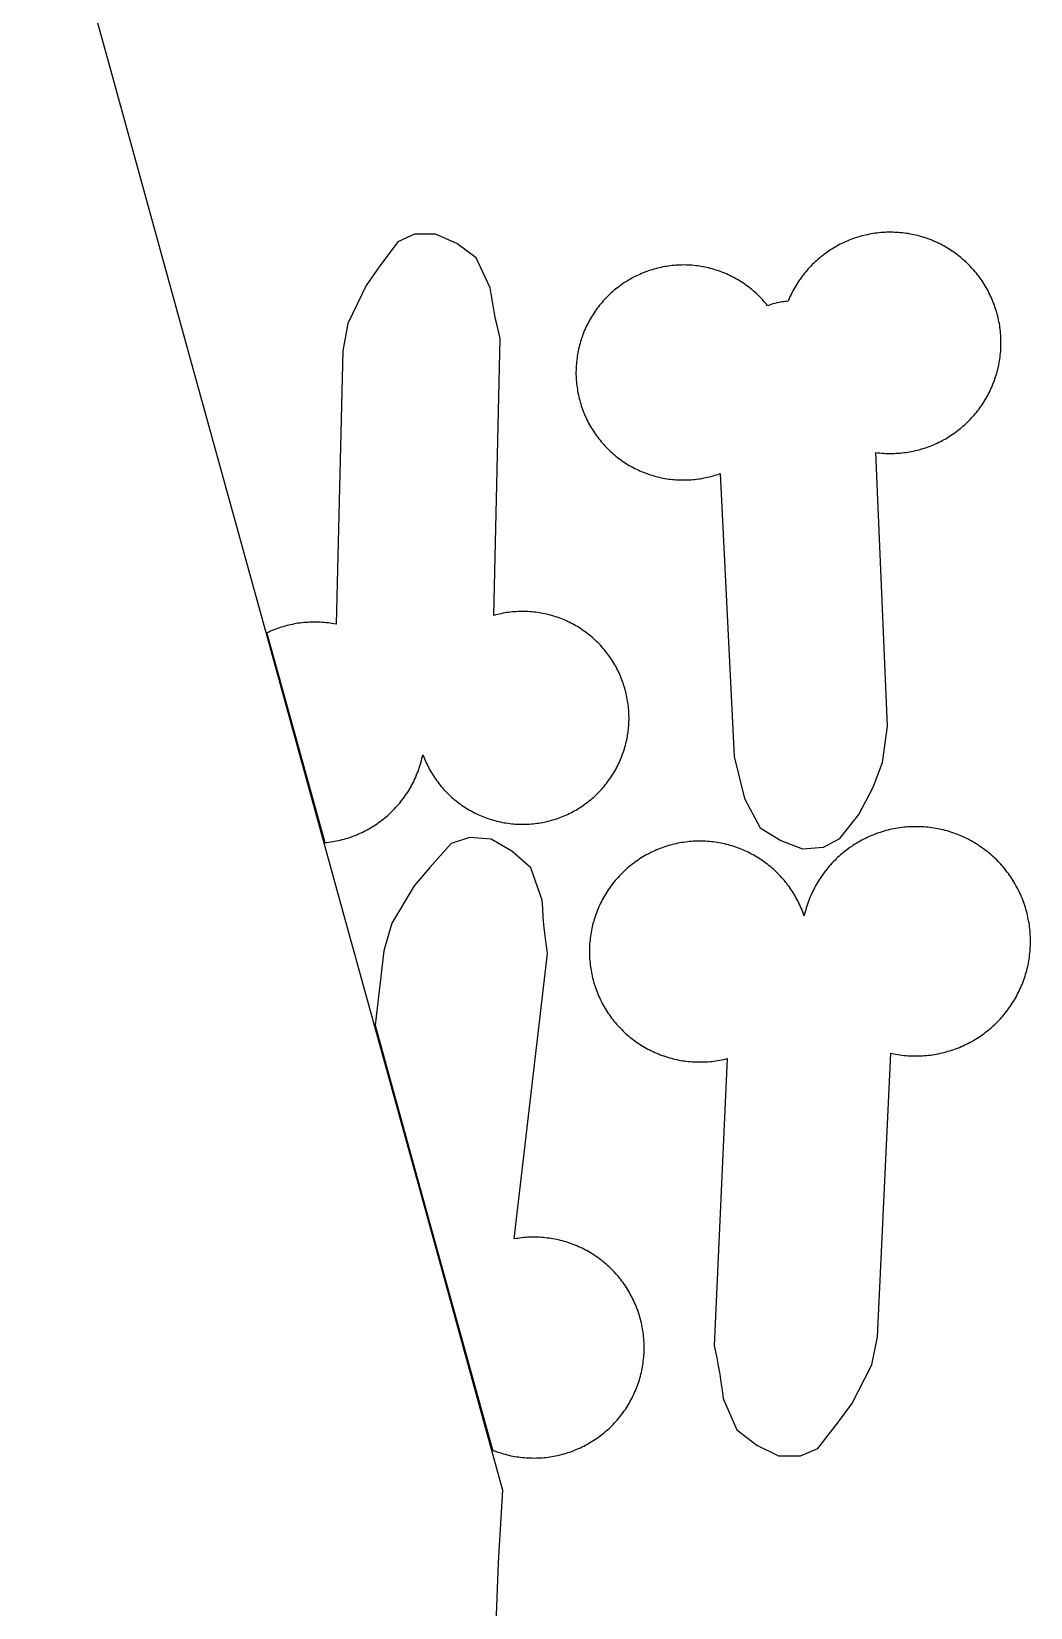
# Model space of a CAD drawing. Extents: x -246 to 246, y -104 to 199.
# Drawn here: x 149.18 to 160.8, y -85.55 to -67.23 of the extents above; entities that cross this region are included whole.
import ezdxf

# ---------------------------------------------------------------- set-up
doc = ezdxf.new("R2010")
doc.units = 0
doc.layers.add('Add_Red', color=1, linetype='Continuous')
doc.layers.add('Outline_Red', color=1, linetype='Continuous')

msp = doc.modelspace()

# ---------------------------------------------------------------- linework, layer by layer
at = {"layer": 'Add_Red'}
for points in [[(152.595, -76.662), (152.618, -76.659), (152.64, -76.657), (152.662, -76.654), (152.684, -76.65), (152.706, -76.646), (152.728, -76.642), (152.75, -76.637), (152.772, -76.632), (152.794, -76.627), (152.816, -76.621), (152.837, -76.615), (152.859, -76.609), (152.88, -76.602), (152.901, -76.594), (152.922, -76.587), (152.943, -76.579), (152.964, -76.57), (152.985, -76.562), (153.005, -76.553), (153.025, -76.543), (153.046, -76.533), (153.066, -76.523), (153.085, -76.513), (153.105, -76.502), (153.124, -76.491), (153.144, -76.479), (153.163, -76.467), (153.181, -76.455), (153.2, -76.443), (153.218, -76.43), (153.237, -76.417), (153.254, -76.403), (153.272, -76.389), (153.29, -76.375), (153.307, -76.361), (153.324, -76.346), (153.34, -76.331), (153.357, -76.316), (153.373, -76.3), (153.389, -76.285), (153.404, -76.269), (153.42, -76.252), (153.435, -76.236), (153.449, -76.219), (153.464, -76.202), (153.478, -76.184), (153.492, -76.166), (153.505, -76.149), (153.519, -76.13), (153.531, -76.112), (153.544, -76.094), (153.556, -76.075), (153.568, -76.056), (153.58, -76.037), (153.591, -76.017), (153.602, -75.998), (153.612, -75.978), (153.623, -75.958), (153.632, -75.938), (153.642, -75.917), (153.651, -75.897), (153.66, -75.876), (153.668, -75.856), (153.676, -75.835), (153.684, -75.814), (153.691, -75.792), (153.698, -75.771), (153.705, -75.75), (153.711, -75.728), (153.717, -75.707), (153.722, -75.685), (153.728, -75.663), (153.732, -75.641), (153.746, -75.676), (153.754, -75.696), (153.763, -75.716), (153.772, -75.735), (153.781, -75.755), (153.79, -75.774), (153.8, -75.793), (153.811, -75.812), (153.821, -75.831), (153.832, -75.85), (153.844, -75.868), (153.855, -75.886), (153.867, -75.904), (153.879, -75.922), (153.892, -75.94), (153.905, -75.957), (153.918, -75.974), (153.931, -75.991), (153.945, -76.008), (153.959, -76.024), (153.973, -76.04), (153.988, -76.056), (154.003, -76.072), (154.018, -76.087), (154.033, -76.102), (154.049, -76.117), (154.065, -76.132), (154.081, -76.146), (154.097, -76.16), (154.114, -76.174), (154.131, -76.187), (154.148, -76.2), (154.166, -76.213), (154.183, -76.226), (154.201, -76.238), (154.219, -76.25), (154.237, -76.261), (154.256, -76.273), (154.274, -76.284), (154.293, -76.294), (154.312, -76.305), (154.331, -76.315), (154.35, -76.324), (154.37, -76.334), (154.39, -76.343), (154.409, -76.351), (154.429, -76.359), (154.449, -76.367), (154.47, -76.375), (154.49, -76.382), (154.51, -76.389), (154.531, -76.395), (154.552, -76.402), (154.572, -76.407), (154.593, -76.413), (154.614, -76.418), (154.635, -76.422), (154.657, -76.427), (154.678, -76.431), (154.699, -76.434), (154.72, -76.437), (154.742, -76.44), (154.763, -76.443), (154.785, -76.445), (154.806, -76.446), (154.828, -76.448), (154.849, -76.449), (154.871, -76.449), (154.893, -76.449), (154.93, -76.449), (154.952, -76.448), (154.973, -76.447), (154.995, -76.445), (155.016, -76.443), (155.038, -76.441), (155.059, -76.438), (155.081, -76.435), (155.102, -76.432), (155.123, -76.428), (155.144, -76.424), (155.165, -76.419), (155.186, -76.414), (155.207, -76.409), (155.228, -76.403), (155.249, -76.397), (155.269, -76.391), (155.29, -76.384), (155.316, -76.375), (155.336, -76.367), (155.356, -76.359), (155.376, -76.351), (155.396, -76.343), (155.415, -76.334), (155.435, -76.324), (155.454, -76.315), (155.473, -76.305), (155.492, -76.294), (155.511, -76.284), (155.53, -76.273), (155.548, -76.261), (155.566, -76.25), (155.584, -76.238), (155.602, -76.226), (155.62, -76.213), (155.637, -76.2), (155.654, -76.187), (155.671, -76.174), (155.688, -76.16), (155.704, -76.146), (155.72, -76.132), (155.736, -76.117), (155.752, -76.102), (155.767, -76.087), (155.783, -76.072), (155.797, -76.056), (155.812, -76.04), (155.826, -76.024), (155.84, -76.008), (155.854, -75.991), (155.867, -75.974), (155.881, -75.957), (155.893, -75.94), (155.906, -75.922), (155.918, -75.904), (155.93, -75.886), (155.942, -75.868), (155.953, -75.85), (155.964, -75.831), (155.975, -75.812), (155.985, -75.793), (155.995, -75.774), (156.005, -75.755), (156.014, -75.735), (156.023, -75.716), (156.031, -75.696), (156.04, -75.676), (156.048, -75.656), (156.055, -75.636), (156.062, -75.615), (156.069, -75.595), (156.076, -75.574), (156.082, -75.553), (156.088, -75.533), (156.093, -75.512), (156.098, -75.491), (156.103, -75.47), (156.107, -75.448), (156.111, -75.427), (156.114, -75.406), (156.118, -75.385), (156.12, -75.363), (156.123, -75.342), (156.125, -75.32), (156.127, -75.299), (156.128, -75.277), (156.129, -75.256), (156.13, -75.234), (156.13, -75.212), (156.129, -75.187), (156.129, -75.165), (156.128, -75.143), (156.126, -75.122), (156.125, -75.1), (156.122, -75.079), (156.12, -75.057), (156.117, -75.036), (156.114, -75.015), (156.11, -74.993), (156.106, -74.972), (156.102, -74.951), (156.097, -74.93), (156.092, -74.909), (156.086, -74.888), (156.081, -74.867), (156.074, -74.847), (156.062, -74.81), (156.055, -74.789), (156.048, -74.769), (156.04, -74.749), (156.031, -74.729), (156.023, -74.709), (156.014, -74.69), (156.005, -74.67), (155.995, -74.651), (155.985, -74.632), (155.975, -74.613), (155.964, -74.594), (155.953, -74.575), (155.942, -74.557), (155.93, -74.539), (155.918, -74.521), (155.906, -74.503), (155.893, -74.485), (155.881, -74.468), (155.867, -74.451), (155.854, -74.434), (155.84, -74.417), (155.826, -74.401), (155.812, -74.385), (155.797, -74.369), (155.783, -74.353), (155.767, -74.338), (155.752, -74.323), (155.736, -74.308), (155.72, -74.293), (155.704, -74.279), (155.688, -74.265), (155.671, -74.251), (155.654, -74.238), (155.637, -74.224), (155.62, -74.212), (155.602, -74.199), (155.584, -74.187), (155.566, -74.175), (155.548, -74.163), (155.53, -74.152), (155.511, -74.141), (155.492, -74.13), (155.473, -74.12), (155.454, -74.11), (155.435, -74.101), (155.415, -74.091), (155.396, -74.082), (155.376, -74.074), (155.356, -74.065), (155.336, -74.058), (155.316, -74.05), (155.295, -74.043), (155.275, -74.036), (155.254, -74.029), (155.234, -74.023), (155.213, -74.018), (155.192, -74.012), (155.171, -74.007), (155.15, -74.002), (155.129, -73.998), (155.107, -73.994), (155.086, -73.991), (155.065, -73.987), (155.043, -73.985), (155.022, -73.982), (155, -73.98), (154.979, -73.978), (154.957, -73.977), (154.936, -73.976), (154.914, -73.976), (154.893, -73.975), (154.857, -73.976), (154.835, -73.977), (154.814, -73.978), (154.792, -73.979), (154.771, -73.981), (154.749, -73.984), (154.728, -73.986), (154.706, -73.989), (154.685, -73.993), (154.664, -73.997), (154.643, -74.001), (154.622, -74.005), (154.601, -74.01), (154.58, -74.016), (154.559, -74.021), (154.631, -70.802), (154.599, -70.668), (154.579, -70.578), (154.561, -70.487), (154.545, -70.396), (154.53, -70.305), (154.516, -70.214), (154.354, -69.865), (154.126, -69.7), (153.879, -69.588), (153.636, -69.591), (153.441, -69.678), (153.226, -69.968), (153.072, -70.188), (152.86, -70.628), (152.802, -70.946), (152.726, -74.124), (152.697, -74.118), (152.675, -74.115), (152.653, -74.111), (152.631, -74.109), (152.608, -74.106), (152.586, -74.104), (152.564, -74.102), (152.541, -74.101), (152.519, -74.1), (152.497, -74.099), (152.474, -74.099), (152.438, -74.099), (152.416, -74.1), (152.394, -74.102), (152.371, -74.103), (152.349, -74.105), (152.327, -74.107), (152.304, -74.11), (152.282, -74.113), (152.26, -74.117), (152.238, -74.121), (152.216, -74.125), (152.194, -74.13), (152.172, -74.135), (152.15, -74.14), (152.129, -74.146), (152.107, -74.153), (152.086, -74.159), (152.065, -74.166), (152.043, -74.173), (152.022, -74.181), (152.001, -74.189), (151.981, -74.198), (151.96, -74.206), (151.94, -74.216), (151.919, -74.225), (151.918, -74.226), (152.591, -76.662), (152.595, -76.662)], [(158.391, -76.716), (158.58, -76.616), (158.801, -76.335), (158.968, -76.019), (159.076, -75.731), (159.135, -75.307), (159.001, -72.128), (159.024, -72.13), (159.046, -72.133), (159.068, -72.135), (159.091, -72.136), (159.113, -72.138), (159.135, -72.138), (159.17, -72.139), (159.192, -72.139), (159.215, -72.138), (159.237, -72.137), (159.26, -72.136), (159.282, -72.134), (159.304, -72.132), (159.327, -72.129), (159.349, -72.126), (159.371, -72.123), (159.393, -72.119), (159.415, -72.115), (159.437, -72.111), (159.459, -72.106), (159.481, -72.101), (159.503, -72.095), (159.524, -72.089), (159.546, -72.083), (159.567, -72.076), (159.588, -72.069), (159.61, -72.061), (159.631, -72.053), (159.651, -72.045), (159.672, -72.037), (159.693, -72.028), (159.713, -72.018), (159.733, -72.009), (159.754, -71.999), (159.773, -71.988), (159.793, -71.978), (159.813, -71.967), (159.832, -71.955), (159.851, -71.943), (159.87, -71.931), (159.889, -71.919), (159.907, -71.906), (159.926, -71.893), (159.944, -71.88), (159.961, -71.866), (159.979, -71.852), (159.996, -71.838), (160.013, -71.823), (160.03, -71.809), (160.047, -71.793), (160.063, -71.778), (160.079, -71.762), (160.095, -71.746), (160.11, -71.73), (160.125, -71.713), (160.14, -71.697), (160.155, -71.68), (160.169, -71.662), (160.183, -71.645), (160.197, -71.627), (160.21, -71.609), (160.223, -71.591), (160.236, -71.572), (160.248, -71.553), (160.26, -71.534), (160.272, -71.515), (160.283, -71.496), (160.294, -71.476), (160.305, -71.457), (160.315, -71.437), (160.325, -71.417), (160.335, -71.396), (160.344, -71.376), (160.353, -71.355), (160.362, -71.335), (160.37, -71.314), (160.378, -71.293), (160.385, -71.272), (160.393, -71.25), (160.399, -71.229), (160.406, -71.208), (160.412, -71.186), (160.417, -71.164), (160.426, -71.129), (160.43, -71.107), (160.434, -71.085), (160.438, -71.063), (160.442, -71.041), (160.445, -71.019), (160.447, -70.996), (160.45, -70.974), (160.452, -70.952), (160.453, -70.929), (160.454, -70.907), (160.455, -70.885), (160.455, -70.853), (160.455, -70.831), (160.455, -70.808), (160.454, -70.786), (160.452, -70.763), (160.451, -70.741), (160.448, -70.719), (160.446, -70.696), (160.443, -70.674), (160.44, -70.652), (160.436, -70.63), (160.432, -70.608), (160.427, -70.586), (160.423, -70.564), (160.417, -70.542), (160.412, -70.52), (160.406, -70.499), (160.399, -70.477), (160.393, -70.456), (160.385, -70.435), (160.378, -70.413), (160.37, -70.392), (160.362, -70.372), (160.353, -70.351), (160.344, -70.33), (160.335, -70.31), (160.325, -70.29), (160.315, -70.27), (160.305, -70.25), (160.294, -70.23), (160.283, -70.21), (160.272, -70.191), (160.26, -70.172), (160.248, -70.153), (160.236, -70.134), (160.223, -70.116), (160.21, -70.098), (160.197, -70.079), (160.183, -70.062), (160.169, -70.044), (160.155, -70.027), (160.14, -70.01), (160.125, -69.993), (160.11, -69.976), (160.095, -69.96), (160.079, -69.944), (160.063, -69.928), (160.047, -69.913), (160.03, -69.898), (160.013, -69.883), (159.996, -69.868), (159.979, -69.854), (159.961, -69.84), (159.944, -69.826), (159.926, -69.813), (159.907, -69.8), (159.889, -69.787), (159.87, -69.775), (159.851, -69.763), (159.832, -69.751), (159.813, -69.74), (159.793, -69.729), (159.773, -69.718), (159.754, -69.708), (159.733, -69.698), (159.713, -69.688), (159.693, -69.679), (159.672, -69.67), (159.651, -69.661), (159.631, -69.653), (159.61, -69.645), (159.588, -69.638), (159.551, -69.625), (159.53, -69.619), (159.508, -69.613), (159.487, -69.607), (159.465, -69.602), (159.443, -69.597), (159.421, -69.592), (159.399, -69.588), (159.377, -69.584), (159.355, -69.581), (159.332, -69.578), (159.31, -69.575), (159.288, -69.573), (159.265, -69.571), (159.243, -69.57), (159.221, -69.569), (159.198, -69.568), (159.17, -69.568), (159.147, -69.568), (159.125, -69.568), (159.103, -69.569), (159.08, -69.571), (159.058, -69.572), (159.035, -69.575), (159.013, -69.577), (158.991, -69.58), (158.969, -69.583), (158.947, -69.587), (158.925, -69.591), (158.903, -69.596), (158.881, -69.601), (158.859, -69.606), (158.837, -69.611), (158.815, -69.617), (158.794, -69.624), (158.773, -69.63), (158.751, -69.638), (158.73, -69.645), (158.709, -69.653), (158.688, -69.661), (158.668, -69.67), (158.647, -69.679), (158.627, -69.688), (158.606, -69.698), (158.586, -69.708), (158.566, -69.718), (158.547, -69.729), (158.527, -69.74), (158.508, -69.751), (158.489, -69.763), (158.47, -69.775), (158.451, -69.787), (158.432, -69.8), (158.414, -69.813), (158.396, -69.826), (158.378, -69.84), (158.361, -69.854), (158.343, -69.868), (158.326, -69.883), (158.31, -69.898), (158.293, -69.913), (158.277, -69.928), (158.261, -69.944), (158.245, -69.96), (158.23, -69.976), (158.214, -69.993), (158.2, -70.01), (158.185, -70.027), (158.171, -70.044), (158.157, -70.062), (158.143, -70.079), (158.13, -70.098), (158.117, -70.116), (158.104, -70.134), (158.092, -70.153), (158.08, -70.172), (158.068, -70.191), (158.056, -70.21), (158.045, -70.23), (158.035, -70.25), (158.024, -70.27), (158.014, -70.29), (158.005, -70.31), (157.995, -70.33), (157.979, -70.369), (157.961, -70.371), (157.944, -70.373), (157.927, -70.375), (157.91, -70.378), (157.892, -70.381), (157.875, -70.384), (157.858, -70.388), (157.841, -70.392), (157.824, -70.396), (157.807, -70.4), (157.79, -70.405), (157.774, -70.41), (157.741, -70.421), (157.727, -70.404), (157.713, -70.387), (157.699, -70.371), (157.685, -70.354), (157.67, -70.338), (157.655, -70.323), (157.639, -70.307), (157.623, -70.292), (157.607, -70.277), (157.591, -70.263), (157.575, -70.248), (157.558, -70.234), (157.541, -70.221), (157.524, -70.207), (157.507, -70.194), (157.489, -70.181), (157.471, -70.169), (157.453, -70.156), (157.435, -70.145), (157.416, -70.133), (157.398, -70.122), (157.379, -70.111), (157.36, -70.1), (157.34, -70.09), (157.321, -70.08), (157.301, -70.071), (157.282, -70.061), (157.262, -70.052), (157.242, -70.044), (157.221, -70.036), (157.201, -70.028), (157.181, -70.02), (157.16, -70.013), (157.139, -70.007), (157.118, -70), (157.097, -69.994), (157.076, -69.988), (157.055, -69.983), (157.034, -69.978), (157.013, -69.974), (156.991, -69.97), (156.97, -69.966), (156.948, -69.962), (156.927, -69.959), (156.905, -69.957), (156.883, -69.954), (156.862, -69.952), (156.84, -69.951), (156.818, -69.95), (156.796, -69.949), (156.763, -69.948), (156.741, -69.949), (156.719, -69.949), (156.697, -69.95), (156.676, -69.952), (156.654, -69.953), (156.632, -69.955), (156.61, -69.958), (156.589, -69.961), (156.567, -69.964), (156.546, -69.967), (156.524, -69.971), (156.503, -69.976), (156.482, -69.981), (156.46, -69.986), (156.439, -69.991), (156.418, -69.997), (156.397, -70.003), (156.377, -70.01), (156.356, -70.017), (156.335, -70.024), (156.315, -70.031), (156.295, -70.039), (156.275, -70.048), (156.255, -70.057), (156.235, -70.066), (156.215, -70.075), (156.195, -70.085), (156.176, -70.095), (156.157, -70.105), (156.138, -70.116), (156.119, -70.127), (156.096, -70.142), (156.077, -70.153), (156.059, -70.165), (156.041, -70.178), (156.023, -70.191), (156.006, -70.204), (155.989, -70.217), (155.972, -70.231), (155.955, -70.245), (155.939, -70.259), (155.922, -70.273), (155.906, -70.288), (155.89, -70.303), (155.875, -70.319), (155.86, -70.334), (155.845, -70.35), (155.83, -70.366), (155.816, -70.383), (155.802, -70.399), (155.788, -70.416), (155.774, -70.433), (155.761, -70.451), (155.748, -70.468), (155.736, -70.486), (155.724, -70.504), (155.712, -70.522), (155.7, -70.541), (155.689, -70.56), (155.678, -70.578), (155.667, -70.597), (155.657, -70.617), (155.647, -70.636), (155.637, -70.656), (155.628, -70.675), (155.619, -70.695), (155.61, -70.715), (155.602, -70.735), (155.594, -70.756), (155.587, -70.776), (155.579, -70.797), (155.573, -70.818), (155.566, -70.838), (155.56, -70.859), (155.554, -70.88), (155.549, -70.901), (155.544, -70.923), (155.539, -70.944), (155.535, -70.965), (155.531, -70.987), (155.528, -71.008), (155.525, -71.03), (155.522, -71.052), (155.519, -71.073), (155.518, -71.095), (155.516, -71.117), (155.515, -71.139), (155.514, -71.16), (155.513, -71.198), (155.513, -71.22), (155.514, -71.242), (155.515, -71.263), (155.516, -71.285), (155.518, -71.307), (155.52, -71.329), (155.523, -71.35), (155.525, -71.372), (155.529, -71.393), (155.532, -71.415), (155.536, -71.436), (155.541, -71.458), (155.545, -71.479), (155.55, -71.5), (155.556, -71.521), (155.562, -71.542), (155.568, -71.563), (155.574, -71.584), (155.581, -71.605), (155.589, -71.625), (155.596, -71.646), (155.604, -71.666), (155.613, -71.686), (155.621, -71.706), (155.63, -71.726), (155.641, -71.747), (155.65, -71.767), (155.66, -71.786), (155.671, -71.805), (155.682, -71.824), (155.693, -71.843), (155.704, -71.862), (155.716, -71.88), (155.728, -71.898), (155.74, -71.916), (155.753, -71.934), (155.766, -71.951), (155.779, -71.969), (155.793, -71.986), (155.807, -72.003), (155.821, -72.019), (155.835, -72.035), (155.85, -72.051), (155.865, -72.067), (155.881, -72.083), (155.896, -72.098), (155.912, -72.113), (155.928, -72.128), (155.944, -72.142), (155.961, -72.156), (155.978, -72.17), (155.995, -72.184), (156.012, -72.197), (156.03, -72.21), (156.048, -72.223), (156.066, -72.235), (156.084, -72.247), (156.102, -72.259), (156.121, -72.27), (156.14, -72.281), (156.159, -72.292), (156.178, -72.302), (156.197, -72.312), (156.217, -72.322), (156.236, -72.331), (156.256, -72.34), (156.276, -72.349), (156.296, -72.357), (156.317, -72.365), (156.337, -72.373), (156.358, -72.38), (156.378, -72.387), (156.399, -72.393), (156.42, -72.4), (156.441, -72.405), (156.462, -72.411), (156.483, -72.416), (156.505, -72.421), (156.526, -72.425), (156.548, -72.429), (156.569, -72.432), (156.591, -72.436), (156.612, -72.438), (156.634, -72.441), (156.656, -72.443), (156.677, -72.445), (156.699, -72.446), (156.721, -72.447), (156.763, -72.447), (156.785, -72.447), (156.806, -72.447), (156.828, -72.446), (156.85, -72.444), (156.872, -72.443), (156.893, -72.441), (156.915, -72.438), (156.937, -72.435), (156.958, -72.432), (156.98, -72.428), (157.001, -72.424), (157.023, -72.42), (157.044, -72.415), (157.065, -72.41), (157.086, -72.405), (157.107, -72.399), (157.128, -72.393), (157.149, -72.386), (157.188, -72.373), (157.351, -75.663), (157.471, -76.151), (157.655, -76.49), (157.894, -76.639), (158.148, -76.735), (158.391, -76.716)], [(158.326, -83.705), (158.556, -83.409), (158.721, -83.185), (158.952, -82.733), (159.019, -82.405), (159.174, -79.11), (159.211, -79.117), (159.234, -79.122), (159.257, -79.125), (159.28, -79.129), (159.303, -79.132), (159.326, -79.135), (159.35, -79.137), (159.373, -79.139), (159.396, -79.14), (159.419, -79.141), (159.442, -79.142), (159.466, -79.142), (159.495, -79.142), (159.519, -79.141), (159.542, -79.14), (159.565, -79.138), (159.588, -79.136), (159.611, -79.134), (159.635, -79.131), (159.658, -79.128), (159.681, -79.124), (159.703, -79.12), (159.726, -79.116), (159.749, -79.111), (159.772, -79.106), (159.794, -79.101), (159.817, -79.095), (159.839, -79.088), (159.862, -79.082), (159.884, -79.075), (159.906, -79.067), (159.928, -79.059), (159.949, -79.051), (159.971, -79.042), (159.992, -79.033), (160.014, -79.024), (160.035, -79.014), (160.056, -79.004), (160.076, -78.994), (160.097, -78.983), (160.117, -78.972), (160.138, -78.96), (160.158, -78.948), (160.177, -78.936), (160.197, -78.923), (160.216, -78.91), (160.235, -78.897), (160.254, -78.884), (160.273, -78.87), (160.291, -78.855), (160.309, -78.841), (160.327, -78.826), (160.345, -78.811), (160.362, -78.795), (160.379, -78.779), (160.396, -78.763), (160.413, -78.747), (160.429, -78.73), (160.445, -78.713), (160.46, -78.696), (160.476, -78.679), (160.491, -78.661), (160.505, -78.643), (160.52, -78.625), (160.534, -78.606), (160.548, -78.587), (160.561, -78.568), (160.574, -78.549), (160.587, -78.53), (160.599, -78.51), (160.611, -78.49), (160.623, -78.47), (160.634, -78.45), (160.645, -78.429), (160.656, -78.408), (160.666, -78.388), (160.676, -78.367), (160.686, -78.345), (160.695, -78.324), (160.704, -78.302), (160.712, -78.281), (160.72, -78.259), (160.728, -78.237), (160.735, -78.215), (160.742, -78.193), (160.748, -78.17), (160.755, -78.148), (160.76, -78.125), (160.766, -78.103), (160.774, -78.064), (160.778, -78.041), (160.782, -78.018), (160.785, -77.995), (160.788, -77.972), (160.791, -77.949), (160.793, -77.925), (160.795, -77.902), (160.796, -77.879), (160.798, -77.856), (160.798, -77.833), (160.798, -77.809), (160.798, -77.782), (160.797, -77.758), (160.796, -77.735), (160.795, -77.712), (160.793, -77.689), (160.791, -77.666), (160.788, -77.642), (160.785, -77.619), (160.781, -77.596), (160.777, -77.573), (160.773, -77.551), (160.768, -77.528), (160.763, -77.505), (160.758, -77.483), (160.752, -77.46), (160.745, -77.438), (160.739, -77.415), (160.732, -77.393), (160.724, -77.371), (160.716, -77.349), (160.708, -77.328), (160.7, -77.306), (160.691, -77.284), (160.681, -77.263), (160.672, -77.242), (160.661, -77.221), (160.651, -77.2), (160.64, -77.18), (160.629, -77.159), (160.618, -77.139), (160.606, -77.119), (160.593, -77.099), (160.581, -77.08), (160.568, -77.06), (160.555, -77.041), (160.541, -77.022), (160.527, -77.004), (160.513, -76.985), (160.499, -76.967), (160.484, -76.949), (160.469, -76.932), (160.453, -76.914), (160.437, -76.897), (160.421, -76.88), (160.405, -76.864), (160.388, -76.848), (160.371, -76.832), (160.354, -76.816), (160.337, -76.801), (160.319, -76.786), (160.301, -76.771), (160.283, -76.756), (160.264, -76.742), (160.245, -76.729), (160.226, -76.715), (160.207, -76.702), (160.188, -76.689), (160.168, -76.677), (160.148, -76.665), (160.128, -76.653), (160.108, -76.642), (160.087, -76.631), (160.067, -76.62), (160.046, -76.61), (160.025, -76.6), (160.004, -76.59), (159.982, -76.581), (159.961, -76.572), (159.939, -76.564), (159.917, -76.555), (159.895, -76.548), (159.873, -76.54), (159.851, -76.534), (159.829, -76.527), (159.806, -76.521), (159.784, -76.515), (159.761, -76.51), (159.72, -76.501), (159.697, -76.497), (159.674, -76.493), (159.651, -76.49), (159.628, -76.487), (159.605, -76.484), (159.582, -76.482), (159.559, -76.48), (159.535, -76.478), (159.512, -76.477), (159.489, -76.477), (159.466, -76.477), (159.44, -76.477), (159.417, -76.478), (159.394, -76.479), (159.37, -76.48), (159.347, -76.482), (159.324, -76.484), (159.301, -76.487), (159.278, -76.49), (159.255, -76.493), (159.232, -76.497), (159.209, -76.502), (159.186, -76.506), (159.164, -76.511), (159.141, -76.517), (159.118, -76.523), (159.096, -76.529), (159.074, -76.536), (159.052, -76.543), (159.03, -76.55), (159.008, -76.558), (158.986, -76.566), (158.964, -76.575), (158.943, -76.583), (158.921, -76.593), (158.9, -76.602), (158.879, -76.613), (158.859, -76.623), (158.838, -76.634), (158.818, -76.645), (158.797, -76.656), (158.777, -76.668), (158.757, -76.68), (158.738, -76.693), (158.719, -76.706), (158.699, -76.719), (158.68, -76.733), (158.662, -76.746), (158.643, -76.761), (158.625, -76.775), (158.607, -76.79), (158.59, -76.805), (158.572, -76.82), (158.555, -76.836), (158.538, -76.852), (158.522, -76.869), (158.505, -76.885), (158.489, -76.902), (158.474, -76.919), (158.458, -76.937), (158.443, -76.954), (158.429, -76.972), (158.414, -76.991), (158.4, -77.009), (158.386, -77.028), (158.373, -77.047), (158.36, -77.066), (158.347, -77.085), (158.334, -77.105), (158.322, -77.125), (158.31, -77.145), (158.299, -77.165), (158.288, -77.186), (158.277, -77.206), (158.267, -77.227), (158.257, -77.248), (158.247, -77.269), (158.238, -77.291), (158.229, -77.312), (158.221, -77.334), (158.213, -77.356), (158.205, -77.378), (158.198, -77.4), (158.191, -77.422), (158.184, -77.444), (158.178, -77.467), (158.172, -77.489), (158.167, -77.512), (158.159, -77.49), (158.151, -77.469), (158.143, -77.448), (158.134, -77.427), (158.125, -77.407), (158.116, -77.386), (158.106, -77.366), (158.096, -77.346), (158.086, -77.326), (158.075, -77.306), (158.064, -77.287), (158.053, -77.268), (158.041, -77.248), (158.029, -77.23), (158.017, -77.211), (158.004, -77.192), (157.991, -77.174), (157.978, -77.156), (157.964, -77.138), (157.95, -77.121), (157.936, -77.104), (157.921, -77.087), (157.907, -77.07), (157.891, -77.053), (157.876, -77.037), (157.86, -77.021), (157.844, -77.005), (157.828, -76.99), (157.812, -76.975), (157.795, -76.96), (157.778, -76.945), (157.76, -76.931), (157.743, -76.917), (157.725, -76.904), (157.707, -76.89), (157.689, -76.877), (157.67, -76.865), (157.652, -76.852), (157.633, -76.84), (157.614, -76.828), (157.594, -76.817), (157.575, -76.806), (157.555, -76.795), (157.535, -76.785), (157.515, -76.775), (157.495, -76.765), (157.475, -76.756), (157.454, -76.747), (157.433, -76.739), (157.413, -76.73), (157.392, -76.722), (157.37, -76.715), (157.349, -76.708), (157.328, -76.701), (157.306, -76.695), (157.285, -76.689), (157.263, -76.683), (157.241, -76.678), (157.219, -76.673), (157.198, -76.669), (157.175, -76.665), (157.153, -76.661), (157.131, -76.658), (157.109, -76.655), (157.087, -76.652), (157.064, -76.65), (157.042, -76.648), (157.02, -76.647), (156.997, -76.646), (156.975, -76.645), (156.953, -76.645), (156.921, -76.645), (156.898, -76.646), (156.876, -76.647), (156.854, -76.649), (156.831, -76.651), (156.809, -76.653), (156.787, -76.656), (156.765, -76.659), (156.743, -76.662), (156.72, -76.666), (156.698, -76.67), (156.677, -76.675), (156.655, -76.68), (156.633, -76.685), (156.611, -76.691), (156.59, -76.697), (156.568, -76.704), (156.535, -76.715), (156.514, -76.722), (156.493, -76.73), (156.472, -76.739), (156.451, -76.747), (156.43, -76.756), (156.41, -76.765), (156.39, -76.775), (156.37, -76.785), (156.35, -76.795), (156.33, -76.806), (156.311, -76.817), (156.291, -76.828), (156.272, -76.84), (156.253, -76.852), (156.235, -76.865), (156.216, -76.877), (156.198, -76.89), (156.18, -76.904), (156.162, -76.917), (156.145, -76.931), (156.127, -76.945), (156.11, -76.96), (156.094, -76.975), (156.077, -76.99), (156.061, -77.005), (156.045, -77.021), (156.029, -77.037), (156.014, -77.053), (155.999, -77.07), (155.984, -77.087), (155.969, -77.104), (155.955, -77.121), (155.941, -77.138), (155.927, -77.156), (155.914, -77.174), (155.901, -77.192), (155.888, -77.211), (155.876, -77.23), (155.864, -77.248), (155.852, -77.268), (155.841, -77.287), (155.83, -77.306), (155.819, -77.326), (155.809, -77.346), (155.799, -77.366), (155.789, -77.386), (155.78, -77.407), (155.771, -77.427), (155.762, -77.448), (155.754, -77.469), (155.746, -77.49), (155.739, -77.511), (155.732, -77.532), (155.725, -77.553), (155.719, -77.575), (155.713, -77.596), (155.707, -77.618), (155.702, -77.64), (155.697, -77.662), (155.692, -77.684), (155.688, -77.706), (155.685, -77.728), (155.681, -77.75), (155.678, -77.772), (155.676, -77.795), (155.674, -77.817), (155.672, -77.839), (155.671, -77.862), (155.67, -77.884), (155.669, -77.906), (155.669, -77.929), (155.67, -77.971), (155.671, -77.993), (155.672, -78.016), (155.674, -78.038), (155.676, -78.06), (155.678, -78.082), (155.681, -78.105), (155.684, -78.127), (155.688, -78.149), (155.692, -78.171), (155.696, -78.193), (155.701, -78.215), (155.706, -78.237), (155.712, -78.258), (155.718, -78.28), (155.725, -78.304), (155.732, -78.325), (155.739, -78.347), (155.746, -78.368), (155.754, -78.389), (155.762, -78.41), (155.771, -78.43), (155.78, -78.451), (155.789, -78.471), (155.799, -78.491), (155.809, -78.511), (155.819, -78.531), (155.83, -78.551), (155.841, -78.571), (155.852, -78.59), (155.864, -78.609), (155.876, -78.628), (155.888, -78.647), (155.901, -78.665), (155.914, -78.683), (155.927, -78.701), (155.941, -78.719), (155.955, -78.737), (155.969, -78.754), (155.984, -78.771), (155.999, -78.788), (156.014, -78.804), (156.029, -78.82), (156.045, -78.836), (156.061, -78.852), (156.077, -78.868), (156.094, -78.883), (156.11, -78.897), (156.127, -78.912), (156.145, -78.926), (156.162, -78.94), (156.18, -78.954), (156.198, -78.967), (156.216, -78.98), (156.235, -78.993), (156.253, -79.005), (156.272, -79.017), (156.291, -79.029), (156.311, -79.04), (156.33, -79.051), (156.35, -79.062), (156.37, -79.072), (156.39, -79.082), (156.41, -79.092), (156.43, -79.101), (156.451, -79.11), (156.472, -79.119), (156.493, -79.127), (156.514, -79.135), (156.535, -79.142), (156.556, -79.15), (156.577, -79.156), (156.599, -79.163), (156.62, -79.169), (156.642, -79.174), (156.664, -79.179), (156.686, -79.184), (156.708, -79.189), (156.73, -79.193), (156.752, -79.197), (156.774, -79.2), (156.796, -79.203), (156.818, -79.205), (156.841, -79.207), (156.863, -79.209), (156.885, -79.211), (156.908, -79.212), (156.93, -79.212), (156.953, -79.212), (156.983, -79.212), (157.005, -79.211), (157.027, -79.21), (157.05, -79.209), (157.072, -79.207), (157.094, -79.205), (157.117, -79.202), (157.139, -79.199), (157.161, -79.195), (157.183, -79.192), (157.205, -79.187), (157.227, -79.183), (157.249, -79.178), (157.27, -79.172), (157.118, -82.51), (157.149, -82.65), (157.167, -82.744), (157.184, -82.839), (157.199, -82.933), (157.212, -83.028), (157.224, -83.123), (157.383, -83.489), (157.616, -83.666), (157.869, -83.788), (158.122, -83.791), (158.326, -83.705)], [(155.052, -83.815), (155.075, -83.814), (155.097, -83.813), (155.119, -83.812), (155.142, -83.81), (155.164, -83.808), (155.186, -83.805), (155.208, -83.802), (155.231, -83.799), (155.253, -83.795), (155.275, -83.791), (155.297, -83.786), (155.318, -83.781), (155.355, -83.772), (155.376, -83.766), (155.398, -83.759), (155.419, -83.753), (155.44, -83.746), (155.461, -83.738), (155.482, -83.73), (155.503, -83.722), (155.524, -83.714), (155.544, -83.705), (155.565, -83.695), (155.585, -83.686), (155.605, -83.676), (155.625, -83.665), (155.645, -83.655), (155.664, -83.644), (155.683, -83.632), (155.703, -83.621), (155.721, -83.608), (155.74, -83.596), (155.759, -83.583), (155.777, -83.57), (155.795, -83.557), (155.813, -83.543), (155.83, -83.53), (155.847, -83.515), (155.864, -83.501), (155.881, -83.486), (155.898, -83.471), (155.914, -83.455), (155.93, -83.44), (155.946, -83.424), (155.961, -83.407), (155.976, -83.391), (155.991, -83.374), (156.006, -83.357), (156.02, -83.34), (156.034, -83.322), (156.047, -83.304), (156.061, -83.286), (156.074, -83.268), (156.087, -83.25), (156.099, -83.231), (156.111, -83.212), (156.123, -83.193), (156.134, -83.174), (156.145, -83.154), (156.156, -83.135), (156.166, -83.115), (156.176, -83.095), (156.186, -83.074), (156.195, -83.054), (156.204, -83.033), (156.212, -83.013), (156.221, -82.992), (156.229, -82.971), (156.236, -82.95), (156.243, -82.929), (156.25, -82.907), (156.256, -82.886), (156.262, -82.864), (156.268, -82.842), (156.273, -82.821), (156.278, -82.799), (156.282, -82.777), (156.286, -82.755), (156.29, -82.733), (156.293, -82.711), (156.296, -82.688), (156.299, -82.666), (156.301, -82.644), (156.303, -82.621), (156.304, -82.599), (156.305, -82.577), (156.306, -82.554), (156.306, -82.532), (156.305, -82.492), (156.304, -82.469), (156.303, -82.447), (156.301, -82.425), (156.299, -82.402), (156.297, -82.38), (156.294, -82.358), (156.291, -82.336), (156.287, -82.313), (156.283, -82.291), (156.279, -82.269), (156.273, -82.243), (156.268, -82.221), (156.262, -82.2), (156.256, -82.178), (156.25, -82.157), (156.243, -82.135), (156.236, -82.114), (156.229, -82.093), (156.221, -82.072), (156.212, -82.051), (156.204, -82.03), (156.195, -82.01), (156.186, -81.989), (156.176, -81.969), (156.166, -81.949), (156.156, -81.929), (156.145, -81.91), (156.134, -81.89), (156.123, -81.871), (156.111, -81.852), (156.099, -81.833), (156.087, -81.814), (156.074, -81.796), (156.061, -81.777), (156.047, -81.759), (156.034, -81.742), (156.02, -81.724), (156.006, -81.707), (155.991, -81.69), (155.976, -81.673), (155.961, -81.656), (155.946, -81.64), (155.93, -81.624), (155.914, -81.609), (155.898, -81.593), (155.881, -81.578), (155.864, -81.563), (155.847, -81.549), (155.83, -81.534), (155.813, -81.52), (155.795, -81.507), (155.777, -81.493), (155.759, -81.48), (155.74, -81.468), (155.721, -81.455), (155.703, -81.443), (155.683, -81.432), (155.664, -81.42), (155.645, -81.409), (155.625, -81.399), (155.605, -81.388), (155.585, -81.378), (155.565, -81.369), (155.544, -81.359), (155.524, -81.35), (155.503, -81.342), (155.482, -81.334), (155.461, -81.326), (155.44, -81.318), (155.419, -81.311), (155.398, -81.304), (155.376, -81.298), (155.355, -81.292), (155.333, -81.286), (155.311, -81.281), (155.289, -81.276), (155.267, -81.272), (155.245, -81.268), (155.223, -81.264), (155.201, -81.261), (155.179, -81.258), (155.156, -81.255), (155.134, -81.253), (155.112, -81.251), (155.089, -81.25), (155.067, -81.249), (155.045, -81.248), (155.022, -81.248), (154.994, -81.249), (154.972, -81.249), (154.949, -81.25), (154.927, -81.252), (154.905, -81.254), (154.882, -81.256), (154.86, -81.259), (154.838, -81.262), (154.816, -81.265), (154.794, -81.269), (155.183, -77.95), (155.162, -77.808), (155.151, -77.713), (155.141, -77.618), (155.133, -77.523), (155.126, -77.427), (155.121, -77.331), (154.988, -76.955), (154.768, -76.762), (154.525, -76.622), (154.273, -76.602), (154.063, -76.673), (153.813, -76.951), (153.632, -77.163), (153.37, -77.597), (153.279, -77.92), (153.177, -78.783), (153.756, -80.88), (154.541, -83.722), (154.541, -83.722), (154.562, -83.73), (154.583, -83.738), (154.604, -83.746), (154.626, -83.753), (154.647, -83.759), (154.668, -83.766), (154.69, -83.772), (154.712, -83.777), (154.734, -83.783), (154.755, -83.788), (154.777, -83.792), (154.799, -83.796), (154.821, -83.8), (154.844, -83.803), (154.866, -83.806), (154.888, -83.809), (154.91, -83.811), (154.933, -83.812), (154.955, -83.814), (154.977, -83.815), (155, -83.815), (155.022, -83.816), (155.052, -83.815)]]:
    msp.add_lwpolyline(points, dxfattribs=at)
at = {"layer": 'Outline_Red'}
msp.add_lwpolyline([(149.182, -64.361), (150.095, -67.665), (151.008, -70.969), (151.921, -74.274), (152.834, -77.579), (153.747, -80.883), (154.66, -84.188), (154.609, -85.029), (154.578, -85.843)], dxfattribs=at)

doc.saveas('drawing.dxf')
